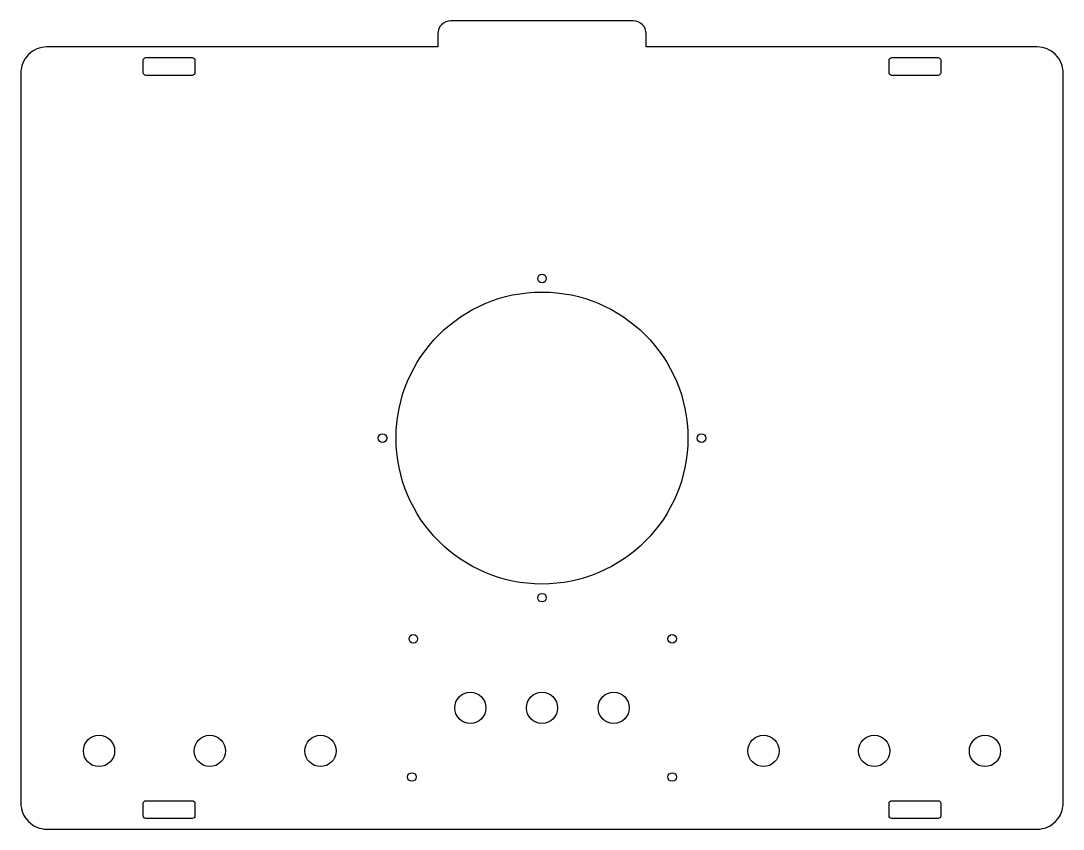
# Model space of a CAD drawing. Header units: millimetres. Extents: x -400 to 0, y -300 to 10.
import ezdxf

# ---------------------------------------------------------------- set-up
doc = ezdxf.new("R2010")
doc.units = ezdxf.units.MM
doc.layers.get('0').update_dxf_attribs({"linetype": 'CONTINUOUS'})

msp = doc.modelspace()

# ---------------------------------------------------------------- linework, layer by layer
for points in [[(-235, 10, 0.414214), (-240, 5), (-240, 0), (-390, 0, 0.414214), (-400, -10), (-400, -290, 0.414214), (-390, -300), (-10, -300, 0.414214), (0, -290), (0, -10, 0.414214), (-10, 0), (-160, 0), (-160, 5, 0.414214), (-165, 10)], [(-333.2, -5.1), (-333.2, -9.9, -0.414214), (-334.2, -10.9), (-352, -10.9, -0.414214), (-353, -9.9), (-353, -5.1, -0.414214), (-352, -4.1), (-334.2, -4.1, -0.414214)], [(-47, -5.1), (-47, -9.9, -0.414214), (-48, -10.9), (-65.8, -10.9, -0.414214), (-66.8, -9.9), (-66.8, -5.1, -0.414214), (-65.8, -4.1), (-48, -4.1, -0.414214)], [(-333.2, -290.1), (-333.2, -294.9, -0.414214), (-334.2, -295.9), (-352, -295.9, -0.414214), (-353, -294.9), (-353, -290.1, -0.414214), (-352, -289.1), (-334.2, -289.1, -0.414214)], [(-48, -295.9), (-65.8, -295.9, -0.414214), (-66.8, -294.9), (-66.8, -290.1, -0.414214), (-65.8, -289.1), (-48, -289.1, -0.414214), (-47, -290.1), (-47, -294.9, -0.414214)]]:
    msp.add_lwpolyline(points, format="xyb", close=True)
for centre, radius in [((-200, -88.78), 1.65), ((-200, -150), 56), ((-261.22, -150), 1.65), ((-138.78, -150), 1.65), ((-200, -211.22), 1.65), ((-249.38, -227), 1.65), ((-150, -227), 1.65), ((-227.5, -253.5), 6), ((-200, -253.5), 6), ((-172.5, -253.5), 6), ((-370, -270), 6), ((-327.5, -270), 6), ((-285, -270), 6), ((-115, -270), 6), ((-72.5, -270), 6), ((-30, -270), 6), ((-250, -280), 1.65), ((-150, -280), 1.65)]:
    msp.add_circle(centre, radius)

doc.saveas('drawing.dxf')
